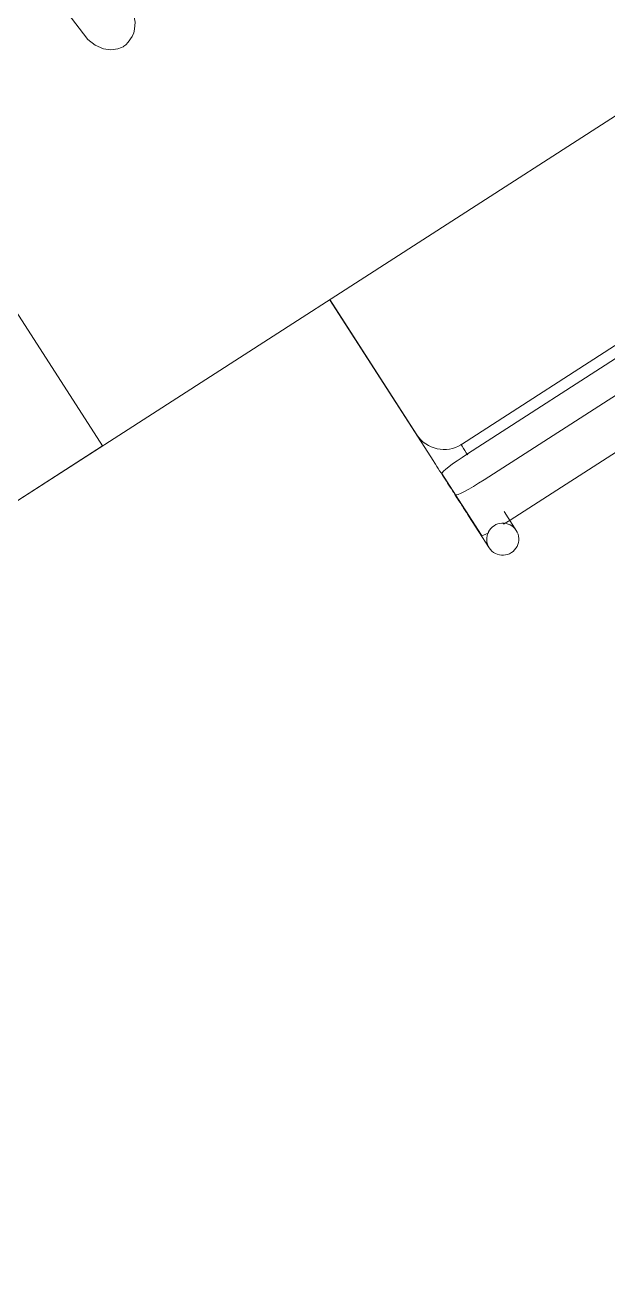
# Model space of a CAD drawing. Header units: metres. Extents: x -71 to 881, y -503 to 661.
# Drawn here: x 189.451 to 189.911, y 524.124 to 525.112 of the extents above; entities that cross this region are included whole.
import ezdxf

# ---------------------------------------------------------------- set-up
doc = ezdxf.new("R2010")
doc.units = ezdxf.units.M
doc.layers.add('07. Mobiliário', color=51, linetype='Continuous', lineweight=5)

msp = doc.modelspace()

# ---------------------------------------------------------------- linework, layer by layer
at = {"layer": '07. Mobiliário'}
for p, q in [((188.71011, 524.26391), (190.90745, 525.67731)), ((189.18725, 525.28423), (189.51183, 524.77961)), ((189.79535, 524.78077), (190.11578, 524.98688)), ((190.12058, 524.97942), (189.80015, 524.77331)), ((189.81332, 524.75283), (190.13375, 524.95894)), ((190.15429, 524.92702), (189.83385, 524.72091)), ((189.69131, 524.89505), (189.77354, 524.7672)), ((189.69154, 524.8952), (189.76025, 524.78839)), ((187.31449, 523.36621), (189.51183, 524.77961)), ((189.77998, 524.75771), (189.79076, 524.74095)), ((189.79076, 524.74095), (189.81129, 524.70903)), ((189.80257, 524.72253), (189.79989, 524.72669)), ((189.80102, 524.72448), (189.81736, 524.69909)), ((189.83872, 524.71283), (189.82904, 524.72788))]:
    msp.add_line(p, q, dxfattribs=at)
at = {"layer": '07. Mobiliário', "lineweight": 5, "flags": 128}
for points in [[(189.47443, 525.17958), (189.4706, 525.17668), (189.46568, 525.17119), (189.46417, 525.16854), (189.46317, 525.16597), (189.46266, 525.16351), (189.46256, 525.16106), (189.46286, 525.15864), (189.46451, 525.15411), (189.47236, 525.13981), (189.48403, 525.12171), (189.5003, 525.10048), (189.50599, 525.09603), (189.51273, 525.09299), (189.51839, 525.09233), (189.52412, 525.09313), (189.52682, 525.0941), (189.5281, 525.09474), (189.52875, 525.09513)], [(189.52875, 525.09513), (189.53034, 525.09633), (189.53222, 525.0982), (189.53534, 525.10287), (189.53653, 525.10569), (189.53729, 525.1085), (189.53759, 525.11413), (189.53644, 525.12087), (189.53378, 525.12769), (189.52755, 525.13933), (189.51481, 525.16004), (189.50109, 525.17879), (189.49864, 525.18116), (189.49664, 525.18248), (189.4944, 525.18348), (189.49202, 525.1841), (189.48954, 525.18435), (189.48411, 525.18375), (189.47875, 525.18191), (189.47625, 525.18066), (189.47505, 525.17997), (189.47443, 525.17958)]]:
    msp.add_lwpolyline(points, dxfattribs=at)
at = {"layer": '07. Mobiliário', "flags": 128}
for points in [[(189.7949, 524.78095), (189.796, 524.77924), (189.7971, 524.77753), (189.79819, 524.77583), (189.79928, 524.77414), (189.80036, 524.77246)], [(189.80102, 524.72448), (189.801, 524.72451), (189.80093, 524.72462), (189.80082, 524.72479), (189.80067, 524.72503), (189.80047, 524.72533), (189.80023, 524.7257), (189.79995, 524.72614), (189.79963, 524.72665), (189.79926, 524.72722), (189.79885, 524.72785), (189.7984, 524.72855), (189.79792, 524.72931), (189.79739, 524.73013), (189.79682, 524.73101), (189.79622, 524.73194), (189.79558, 524.73294), (189.79491, 524.73398), (189.7942, 524.73508), (189.79346, 524.73624), (189.79269, 524.73744), (189.79188, 524.73869), (189.79105, 524.73998), (189.79019, 524.74132), (189.7893, 524.7427), (189.78839, 524.74412), (189.78745, 524.74558), (189.78649, 524.74707), (189.78551, 524.74859), (189.78451, 524.75014), (189.7835, 524.75172), (189.78247, 524.75333), (189.78142, 524.75496), (189.78036, 524.7566), (189.77929, 524.75827), (189.77821, 524.75994), (189.77712, 524.76163), (189.77603, 524.76333), (189.77494, 524.76504), (189.77384, 524.76674), (189.77354, 524.7672)]]:
    msp.add_lwpolyline(points, dxfattribs=at)
at = {"layer": '07. Mobiliário'}
msp.add_arc((189.78161, 524.80213), 0.0254, 212.75035, 302.75035, dxfattribs=at)
for centre, major_axis, ratio, start_param, end_param in [((189.80134, 524.77145), (-0.02136, -0.01374), 0.087156, 4.712389, 6.283185), ((189.81212, 524.75469), (0.02136, 0.01374), 0.087156, 3.141593, 4.712389), ((189.82804, 524.70596), (-0.01068, -0.00687), 0.996195, 4.712389, 7.853982), ((189.82804, 524.70596), (-0.01068, -0.00687), 0.996195, 1.570796, 4.712389), ((189.83266, 524.72277), (0.02136, 0.01374), 0.087156, 4.469921, 4.712389), ((189.83266, 524.72277), (0.02136, 0.01374), 0.087156, 3.141593, 3.832227)]:
    msp.add_ellipse(centre, major_axis=major_axis, ratio=ratio, start_param=start_param, end_param=end_param, dxfattribs=at)
msp.add_open_spline([(189.80238, 524.72273), (189.80232, 524.7228), (189.80195, 524.7232), (189.80103, 524.72437), (189.80035, 524.72559), (189.79999, 524.72644)], degree=3, knots=[-0.5555556, -0.5555556, -0.5555556, -0.5555556, -0.5486111, -0.5138889, -0.4444444, -0.4444444, -0.4444444, -0.4444444], dxfattribs=at)

doc.saveas('drawing.dxf')
